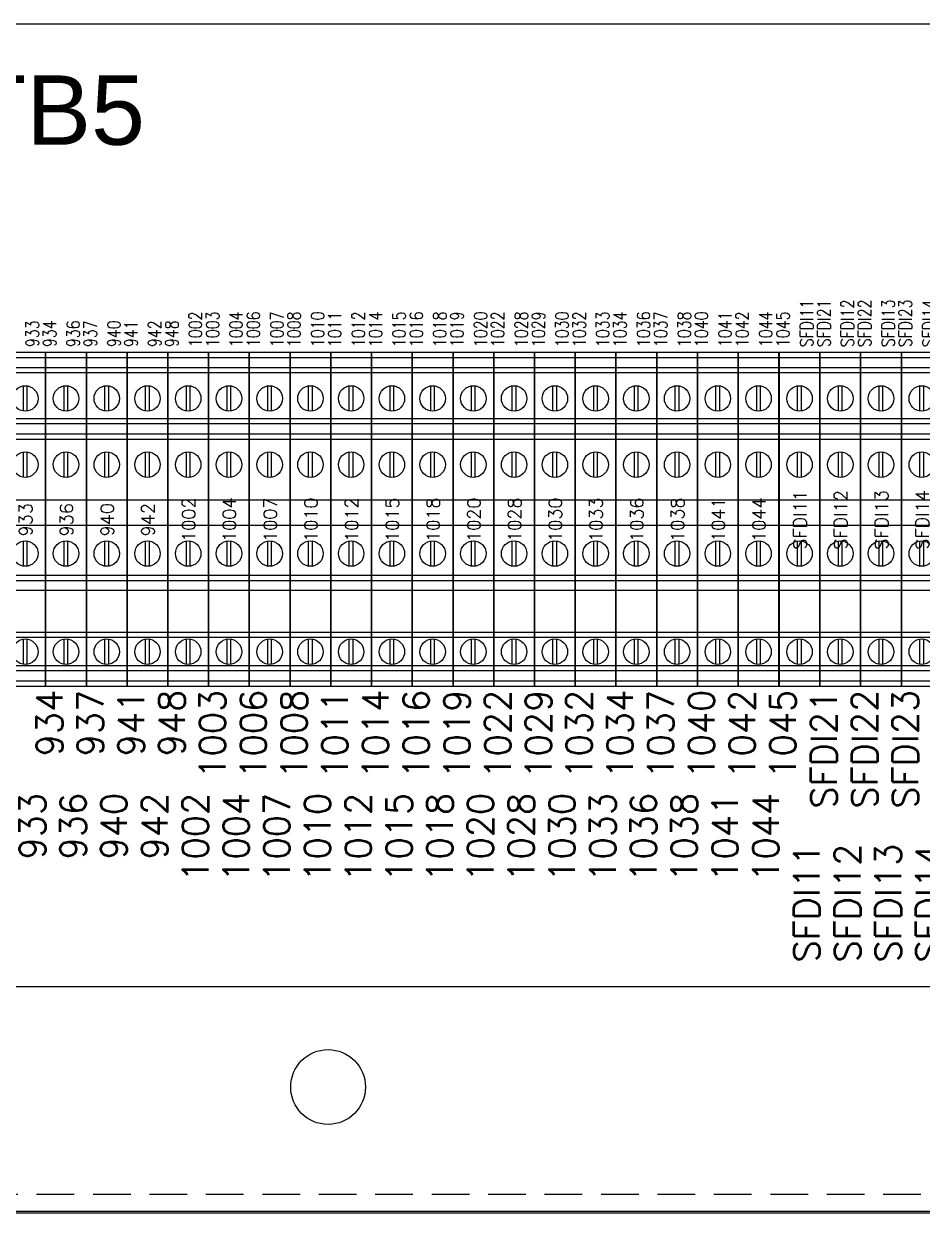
# Model space of a CAD drawing. Header units: inches. Extents: x 0.1 to 89.7, y 0.1 to 57.6.
# Drawn here: x 64.66 to 70.63, y 10.91 to 18.81 of the extents above; entities that cross this region are included whole.
import ezdxf
from ezdxf.enums import TextEntityAlignment as Align

# ---------------------------------------------------------------- set-up
doc = ezdxf.new("R2010")
doc.units = ezdxf.units.IN
doc.header["$MEASUREMENT"] = 0
doc.set_wipeout_variables(frame=1)
doc.linetypes.add('HIDDEN', pattern=[0.375, 0.25, -0.125])
for name, color, linetype in [('02___PRT_ALL_AXES', 7, 'Continuous'), ('DEFAULT_2', 8, 'HIDDEN'), ('PSYMS', 7, 'Continuous'), ('PWIRE', 84, 'Continuous')]:
    doc.layers.add(name, color=color, linetype=linetype)
doc.styles.get("Standard").update_dxf_attribs({"font": 'arial.ttf'})
doc.styles.add('WD', font='romans.shx', dxfattribs={"height": 0.185})

# ---------------------------------------------------------------- blocks, each defined once
blk = doc.blocks.new('HDINFB5B')
blk.add_line((0, -0.75), (29.75, -0.75))
blk = doc.blocks.new('HDIN1085A')
for p, q in [((0, 0.75), (31.25, 0.75)), ((0, -0.75), (31.25, -0.75))]:
    blk.add_line(p, q)
blk = doc.blocks.new('HDINFE72')
for p, q in [((0, 0.69), (29, 0.69)), ((0, 0.49), (29, 0.49)), ((11.2918, 0.125), (11.7082, 0.125)), ((12.2918, 0.125), (12.7082, 0.125)), ((13.2918, 0.125), (13.7082, 0.125)), ((14.2918, 0.125), (14.7082, 0.125)), ((15.2918, 0.125), (15.7082, 0.125)), ((16.2918, 0.125), (16.7082, 0.125)), ((11.2918, -0.125), (11.7082, -0.125)), ((12.2918, -0.125), (12.7082, -0.125)), ((13.2918, -0.125), (13.7082, -0.125)), ((14.2918, -0.125), (14.7082, -0.125)), ((15.2918, -0.125), (15.7082, -0.125)), ((16.2918, -0.125), (16.7082, -0.125)), ((0, -0.49), (29, -0.49)), ((0, -0.69), (29, -0.69))]:
    blk.add_line(p, q)
blk.add_circle((14.5, 0), 0.068)
for centre, major_axis, start_param, end_param in [((11.2918, 0), (-0.1668, 0), -1.570796, 1.570794), ((11.7082, 0), (0.1668, 0), 4.712386, 7.853986), ((12.2918, 0), (-0.1668, 0), -1.570796, 1.570794), ((12.7082, 0), (0.1668, 0), 4.712386, 7.853986), ((13.2918, 0), (-0.1668, 0), -1.570796, 1.570794), ((13.7082, 0), (0.1668, 0), 4.712386, 7.853986), ((14.2918, 0), (-0.1668, 0), -1.570796, 1.570794), ((14.7082, 0), (0.1668, 0), 4.712386, 7.853986), ((15.2918, 0), (-0.1668, 0), -1.570796, 1.570794), ((15.7082, 0), (0.1668, 0), 4.712386, 7.853986), ((16.2918, 0), (-0.1668, 0), -1.570796, 1.570794), ((16.7082, 0), (0.1668, 0), 4.712386, 7.853986)]:
    blk.add_ellipse(centre, major_axis=major_axis, ratio=0.749429, start_param=start_param, end_param=end_param)
for p in [(11.5, 0), (12.5, 0), (13.5, 0), (14.5, 0), (15.5, 0), (16.5, 0)]:
    blk.add_point(p)
at = {"flags": 11}
for p in [(1.5, 0), (14.5, 0), (27.5, 0)]:
    blk.add_attdef('NC', text='', height=0.01, rotation=270, dxfattribs=at).set_placement(p, align=Align.MIDDLE)
blk = doc.blocks.new('wd_default_02terminal')
at = {"style": 'WD', "flags": 1}
for tag, height, p in [('INST', 0.125, (0.0076, 0.4214)), ('LOC', 0.125, (0.0076, 0.2448)), ('P_TAGSTRIP', 0.125, (0.0076, 0.0683)), ('CAT', 0.05, (0.0052, -0.4504)), ('WDBLKNAM', 0.05, (0.0052, -0.5219)), ('FP', 0.05, (0.0052, -0.5934)), ('FPT', 0.05, (0.1463, -0.5934)), ('ASSYCODE', 0.05, (0.0052, -0.6748))]:
    blk.add_attdef(tag, text='', height=height, dxfattribs=at).set_placement(p, align=Align.CENTER)
at = {"style": 'WD', "width": 0.8}
for tag, p in [('WIRENOR', (1.3301, -0.2124)), ('L02WIRENOR', (1.3301, -0.3451))]:
    blk.add_attdef(tag, text='', height=0.1, dxfattribs=at).set_placement(p, align=Align.MIDDLE_LEFT)
at = {"style": 'WD', "flags": 1}
blk.add_attdef('L02PINL', text='', height=0.05, dxfattribs=at).set_placement((-0.882, -0.4415), align=Align.MIDDLE_RIGHT)
blk.add_attdef('L02PINR', text='', height=0.05, dxfattribs=at).set_placement((0.8974, -0.4415), align=Align.MIDDLE_LEFT)
at = {"linetype": 'Continuous'}
blk.add_wipeout([(1.2871, -0.3144), (1.2871, 0), (-1.2871, 0), (-1.2871, -0.3144), (0.1489, -0.3144)], dxfattribs=at)
for p, q in [((-1.2478, -0.3144), (-1.2478, 0)), ((-1.1692, -0.3144), (-1.1692, 0)), ((-1.1299, -0.3144), (-1.1299, 0)), ((-0.9125, -0.3144), (-0.9125, 0)), ((-0.8732, -0.3144), (-0.8732, 0)), ((-0.5498, -0.3144), (-0.5498, 0)), ((-0.4712, 0), (-0.4712, -0.3144)), ((-0.4319, -0.3144), (-0.4319, 0)), ((-0.0476, -0.3144), (-0.0476, 0)), ((0.1489, -0.3144), (0.1489, 0)), ((0.619, 0), (0.619, -0.3144)), ((0.6583, -0.3144), (0.6583, 0)), ((0.7369, -0.3144), (0.7369, 0)), ((0.7762, -0.3144), (0.7762, 0)), ((1.1299, -0.3144), (1.1299, 0)), ((1.1692, -0.3144), (1.1692, 0)), ((1.2478, -0.3144), (1.2478, 0)), ((-1.1181, -0.1427), (-0.9236, -0.1427)), ((-1.1181, -0.1721), (-0.9236, -0.1721)), ((-0.3608, -0.1427), (-0.1666, -0.1427)), ((-0.3608, -0.1721), (-0.1666, -0.1721)), ((0.3254, -0.1427), (0.5199, -0.1427)), ((0.3254, -0.1721), (0.5199, -0.1721)), ((0.8363, -0.1427), (1.0308, -0.1427)), ((0.8363, -0.1721), (1.0308, -0.1721))]:
    blk.add_line(p, q, dxfattribs=at)
blk.add_lwpolyline([(1.2871, -0.3144), (1.2871, 0), (-1.2871, 0), (-1.2871, -0.3144), (0.1489, -0.3144)], close=True, dxfattribs=at)
for centre in [(-1.021, -0.1572), (-0.2637, -0.1572), (0.4225, -0.1572), (0.9334, -0.1572)]:
    blk.add_circle(centre, 0.0983, dxfattribs=at)
at = {"style": 'WD', "width": 0.8}
for tag, p in [('WIRENOL', (-1.3147, -0.2124)), ('L02WIRENOL', (-1.3147, -0.3451))]:
    blk.add_attdef(tag, text='', height=0.1, dxfattribs=at).set_placement(p, align=Align.MIDDLE_RIGHT)
at = {"style": 'WD'}
for tag in ['WIRENO', 'TERM']:
    blk.add_attdef(tag, text='', height=0.1, dxfattribs=at).set_placement((-0.0029, -0.1611), align=Align.MIDDLE_CENTER)
at = {"style": 'WD', "flags": 1}
blk.add_attdef('L01PINL', text='', height=0.05, dxfattribs=at).set_placement((-0.882, -0.3761), align=Align.MIDDLE_RIGHT)
blk.add_attdef('L02TERM', text='', height=0.1, dxfattribs=at).set_placement((0, -0.4091), align=Align.MIDDLE_CENTER)
blk.add_attdef('MFG', text='', height=0.05, dxfattribs=at).set_placement((0.0052, -0.3789), align=Align.CENTER)
blk.add_attdef('L01PINR', text='', height=0.05, dxfattribs=at).set_placement((0.8974, -0.3761), align=Align.MIDDLE_LEFT)

msp = doc.modelspace()

# ---------------------------------------------------------------- linework, layer by layer
at = {"color": 3, "linetype": 'Continuous'}
msp.add_line((82.62105, 10.90789), (53.8691, 10.90789), dxfattribs=at)
at = {"layer": '02___PRT_ALL_AXES', "color": 3, "linetype": 'Continuous'}
msp.add_circle((66.68258, 11.74623), 0.2484, dxfattribs=at)
at = {"layer": 'DEFAULT_2', "color": 8, "linetype": 'HIDDEN'}
msp.add_line((82.62105, 11.03208), (53.8691, 11.03208), dxfattribs=at)

# ---------------------------------------------------------------- block references
at = {"layer": 'PSYMS', "xscale": 0.9935880310615606, "yscale": 0.9935880310615606, "zscale": 0.9935880310615606}
for name, p in [('HDINFB5B', (53.3918, 19.55434)), ('HDINFE72', (53.6402, 15.51789)), ('HDIN1085A', (53.4539, 11.66774))]:
    msp.add_blockref(name, p, dxfattribs=at)

# ---------------------------------------------------------------- texts
at = {"layer": 'PSYMS', "insert": (58.5, 18.46647), "char_height": 0.461257, "attachment_point": 1}
msp.add_mtext_dynamic_manual_height_columns('\\pxqc;TB5', width=12.75, gutter_width=0.99359, heights=[0], dxfattribs=at)

# ---------------------------------------------------------------- next in the draw order: block references
at = {"layer": 'PSYMS'}
ref = msp.add_blockref('wd_default_02terminal', (64.53542, 15.51686), dxfattribs=dict(at, xscale=0.8608270090313358, yscale=0.8608270090313358, zscale=0.8608270090313358, rotation=90))
ref.add_attrib('WIRENO', '933', dxfattribs={"layer": 'PWIRE', "height": 0.086083, "rotation": 90, "style": 'WD'}).set_placement((64.6741, 15.51438), align=Align.MIDDLE_CENTER)
ref.add_attrib('WIRENOL', '933', dxfattribs={"layer": 'PWIRE', "height": 0.172165, "rotation": 90, "style": 'WD'}).set_placement((64.71829, 13.70043), align=Align.MIDDLE_RIGHT)
ref.add_attrib('L02WIRENOL', '934', dxfattribs={"layer": '0', "height": 0.172165, "rotation": 90, "style": 'WD'}).set_placement((64.83252, 14.38517), align=Align.MIDDLE_RIGHT)
ref.add_attrib('WIRENOR', '933', dxfattribs={"layer": 'PWIRE', "height": 0.086083, "rotation": 90, "style": 'WD', "width": 0.8}).set_placement((64.71829, 16.66184), align=Align.MIDDLE_LEFT)
ref.add_attrib('L02WIRENOR', '934', dxfattribs={"layer": '0', "height": 0.086083, "rotation": 90, "style": 'WD', "width": 0.8}).set_placement((64.83252, 16.66184), align=Align.MIDDLE_LEFT)

# ---------------------------------------------------------------- next in the draw order: block references
ref = msp.add_blockref('wd_default_02terminal', (64.80607, 15.51686), dxfattribs=dict(at, xscale=0.8608270090313358, yscale=0.8608270090313358, zscale=0.8608270090313358, rotation=90))
ref.add_attrib('WIRENO', '936', dxfattribs={"layer": 'PWIRE', "height": 0.086083, "rotation": 90, "style": 'WD'}).set_placement((64.94474, 15.51438), align=Align.MIDDLE_CENTER)
ref.add_attrib('WIRENOL', '936', dxfattribs={"layer": 'PWIRE', "height": 0.172165, "rotation": 90, "style": 'WD'}).set_placement((64.98893, 13.70043), align=Align.MIDDLE_RIGHT)
ref.add_attrib('L02WIRENOL', '937', dxfattribs={"layer": '0', "height": 0.172165, "rotation": 90, "style": 'WD'}).set_placement((65.10317, 14.38517), align=Align.MIDDLE_RIGHT)
ref.add_attrib('WIRENOR', '936', dxfattribs={"layer": 'PWIRE', "height": 0.086083, "rotation": 90, "style": 'WD', "width": 0.8}).set_placement((64.98893, 16.66184), align=Align.MIDDLE_LEFT)
ref.add_attrib('L02WIRENOR', '937', dxfattribs={"layer": '0', "height": 0.086083, "rotation": 90, "style": 'WD', "width": 0.8}).set_placement((65.10317, 16.66184), align=Align.MIDDLE_LEFT)

# ---------------------------------------------------------------- next in the draw order: block references
ref = msp.add_blockref('wd_default_02terminal', (65.07671, 15.51686), dxfattribs=dict(at, xscale=0.8608270090313358, yscale=0.8608270090313358, zscale=0.8608270090313358, rotation=90))
ref.add_attrib('WIRENO', '940', dxfattribs={"layer": 'PWIRE', "height": 0.086083, "rotation": 90, "style": 'WD'}).set_placement((65.21539, 15.51438), align=Align.MIDDLE_CENTER)
ref.add_attrib('WIRENOL', '940', dxfattribs={"layer": 'PWIRE', "height": 0.172165, "rotation": 90, "style": 'WD'}).set_placement((65.25958, 13.70043), align=Align.MIDDLE_RIGHT)
ref.add_attrib('L02WIRENOL', '941', dxfattribs={"layer": '0', "height": 0.172165, "rotation": 90, "style": 'WD'}).set_placement((65.37381, 14.38517), align=Align.MIDDLE_RIGHT)
ref.add_attrib('WIRENOR', '940', dxfattribs={"layer": 'PWIRE', "height": 0.086083, "rotation": 90, "style": 'WD', "width": 0.8}).set_placement((65.25958, 16.66184), align=Align.MIDDLE_LEFT)
ref.add_attrib('L02WIRENOR', '941', dxfattribs={"layer": '0', "height": 0.086083, "rotation": 90, "style": 'WD', "width": 0.8}).set_placement((65.37381, 16.66184), align=Align.MIDDLE_LEFT)

# ---------------------------------------------------------------- next in the draw order: block references
ref = msp.add_blockref('wd_default_02terminal', (65.34736, 15.51686), dxfattribs=dict(at, xscale=0.8608270090313358, yscale=0.8608270090313358, zscale=0.8608270090313358, rotation=90))
ref.add_attrib('WIRENO', '942', dxfattribs={"layer": 'PWIRE', "height": 0.086083, "rotation": 90, "style": 'WD'}).set_placement((65.48603, 15.51438), align=Align.MIDDLE_CENTER)
ref.add_attrib('WIRENOL', '942', dxfattribs={"layer": 'PWIRE', "height": 0.172165, "rotation": 90, "style": 'WD'}).set_placement((65.53022, 13.70043), align=Align.MIDDLE_RIGHT)
ref.add_attrib('L02WIRENOL', '948', dxfattribs={"layer": '0', "height": 0.172165, "rotation": 90, "style": 'WD'}).set_placement((65.64445, 14.38517), align=Align.MIDDLE_RIGHT)
ref.add_attrib('WIRENOR', '942', dxfattribs={"layer": 'PWIRE', "height": 0.086083, "rotation": 90, "style": 'WD', "width": 0.8}).set_placement((65.53022, 16.66184), align=Align.MIDDLE_LEFT)
ref.add_attrib('L02WIRENOR', '948', dxfattribs={"layer": '0', "height": 0.086083, "rotation": 90, "style": 'WD', "width": 0.8}).set_placement((65.64445, 16.66184), align=Align.MIDDLE_LEFT)

# ---------------------------------------------------------------- next in the draw order: block references
ref = msp.add_blockref('wd_default_02terminal', (65.618, 15.51686), dxfattribs=dict(at, xscale=0.8608270090313358, yscale=0.8608270090313358, zscale=0.8608270090313358, rotation=90))
ref.add_attrib('WIRENO', '1002', dxfattribs={"layer": 'PWIRE', "height": 0.086083, "rotation": 90, "style": 'WD'}).set_placement((65.75667, 15.51438), align=Align.MIDDLE_CENTER)
ref.add_attrib('WIRENOL', '1002', dxfattribs={"layer": 'PWIRE', "height": 0.172165, "rotation": 90, "style": 'WD'}).set_placement((65.80087, 13.70043), align=Align.MIDDLE_RIGHT)
ref.add_attrib('L02WIRENOL', '1003', dxfattribs={"layer": '0', "height": 0.172165, "rotation": 90, "style": 'WD'}).set_placement((65.9151, 14.38517), align=Align.MIDDLE_RIGHT)
ref.add_attrib('WIRENOR', '1002', dxfattribs={"layer": 'PWIRE', "height": 0.086083, "rotation": 90, "style": 'WD', "width": 0.8}).set_placement((65.80087, 16.66184), align=Align.MIDDLE_LEFT)
ref.add_attrib('L02WIRENOR', '1003', dxfattribs={"layer": '0', "height": 0.086083, "rotation": 90, "style": 'WD', "width": 0.8}).set_placement((65.9151, 16.66184), align=Align.MIDDLE_LEFT)

# ---------------------------------------------------------------- next in the draw order: block references
ref = msp.add_blockref('wd_default_02terminal', (65.88864, 15.51686), dxfattribs=dict(at, xscale=0.8608270090313358, yscale=0.8608270090313358, zscale=0.8608270090313358, rotation=90))
ref.add_attrib('WIRENO', '1004', dxfattribs={"layer": 'PWIRE', "height": 0.086083, "rotation": 90, "style": 'WD'}).set_placement((66.02732, 15.51438), align=Align.MIDDLE_CENTER)
ref.add_attrib('WIRENOL', '1004', dxfattribs={"layer": 'PWIRE', "height": 0.172165, "rotation": 90, "style": 'WD'}).set_placement((66.07151, 13.70043), align=Align.MIDDLE_RIGHT)
ref.add_attrib('L02WIRENOL', '1006', dxfattribs={"layer": '0', "height": 0.172165, "rotation": 90, "style": 'WD'}).set_placement((66.18574, 14.38517), align=Align.MIDDLE_RIGHT)
ref.add_attrib('WIRENOR', '1004', dxfattribs={"layer": 'PWIRE', "height": 0.086083, "rotation": 90, "style": 'WD', "width": 0.8}).set_placement((66.07151, 16.66184), align=Align.MIDDLE_LEFT)
ref.add_attrib('L02WIRENOR', '1006', dxfattribs={"layer": '0', "height": 0.086083, "rotation": 90, "style": 'WD', "width": 0.8}).set_placement((66.18574, 16.66184), align=Align.MIDDLE_LEFT)

# ---------------------------------------------------------------- next in the draw order: block references
ref = msp.add_blockref('wd_default_02terminal', (66.15929, 15.51686), dxfattribs=dict(at, xscale=0.8608270090313358, yscale=0.8608270090313358, zscale=0.8608270090313358, rotation=90))
ref.add_attrib('WIRENO', '1007', dxfattribs={"layer": 'PWIRE', "height": 0.086083, "rotation": 90, "style": 'WD'}).set_placement((66.29796, 15.51438), align=Align.MIDDLE_CENTER)
ref.add_attrib('WIRENOL', '1007', dxfattribs={"layer": 'PWIRE', "height": 0.172165, "rotation": 90, "style": 'WD'}).set_placement((66.34215, 13.70043), align=Align.MIDDLE_RIGHT)
ref.add_attrib('L02WIRENOL', '1008', dxfattribs={"layer": '0', "height": 0.172165, "rotation": 90, "style": 'WD'}).set_placement((66.45639, 14.38517), align=Align.MIDDLE_RIGHT)
ref.add_attrib('WIRENOR', '1007', dxfattribs={"layer": 'PWIRE', "height": 0.086083, "rotation": 90, "style": 'WD', "width": 0.8}).set_placement((66.34215, 16.66184), align=Align.MIDDLE_LEFT)
ref.add_attrib('L02WIRENOR', '1008', dxfattribs={"layer": '0', "height": 0.086083, "rotation": 90, "style": 'WD', "width": 0.8}).set_placement((66.45639, 16.66184), align=Align.MIDDLE_LEFT)

# ---------------------------------------------------------------- next in the draw order: block references
ref = msp.add_blockref('wd_default_02terminal', (66.42993, 15.51686), dxfattribs=dict(at, xscale=0.8608270090313358, yscale=0.8608270090313358, zscale=0.8608270090313358, rotation=90))
ref.add_attrib('WIRENO', '1010', dxfattribs={"layer": 'PWIRE', "height": 0.086083, "rotation": 90, "style": 'WD'}).set_placement((66.56861, 15.51438), align=Align.MIDDLE_CENTER)
ref.add_attrib('WIRENOL', '1010', dxfattribs={"layer": 'PWIRE', "height": 0.172165, "rotation": 90, "style": 'WD'}).set_placement((66.6128, 13.70043), align=Align.MIDDLE_RIGHT)
ref.add_attrib('L02WIRENOL', '1011', dxfattribs={"layer": '0', "height": 0.172165, "rotation": 90, "style": 'WD'}).set_placement((66.72703, 14.38517), align=Align.MIDDLE_RIGHT)
ref.add_attrib('WIRENOR', '1010', dxfattribs={"layer": 'PWIRE', "height": 0.086083, "rotation": 90, "style": 'WD', "width": 0.8}).set_placement((66.6128, 16.66184), align=Align.MIDDLE_LEFT)
ref.add_attrib('L02WIRENOR', '1011', dxfattribs={"layer": '0', "height": 0.086083, "rotation": 90, "style": 'WD', "width": 0.8}).set_placement((66.72703, 16.66184), align=Align.MIDDLE_LEFT)

# ---------------------------------------------------------------- next in the draw order: block references
ref = msp.add_blockref('wd_default_02terminal', (66.70058, 15.51686), dxfattribs=dict(at, xscale=0.8608270090313358, yscale=0.8608270090313358, zscale=0.8608270090313358, rotation=90))
ref.add_attrib('WIRENO', '1012', dxfattribs={"layer": 'PWIRE', "height": 0.086083, "rotation": 90, "style": 'WD'}).set_placement((66.83925, 15.51438), align=Align.MIDDLE_CENTER)
ref.add_attrib('WIRENOL', '1012', dxfattribs={"layer": 'PWIRE', "height": 0.172165, "rotation": 90, "style": 'WD'}).set_placement((66.88344, 13.70043), align=Align.MIDDLE_RIGHT)
ref.add_attrib('L02WIRENOL', '1014', dxfattribs={"layer": '0', "height": 0.172165, "rotation": 90, "style": 'WD'}).set_placement((66.99767, 14.38517), align=Align.MIDDLE_RIGHT)
ref.add_attrib('WIRENOR', '1012', dxfattribs={"layer": 'PWIRE', "height": 0.086083, "rotation": 90, "style": 'WD', "width": 0.8}).set_placement((66.88344, 16.66184), align=Align.MIDDLE_LEFT)
ref.add_attrib('L02WIRENOR', '1014', dxfattribs={"layer": '0', "height": 0.086083, "rotation": 90, "style": 'WD', "width": 0.8}).set_placement((66.99767, 16.66184), align=Align.MIDDLE_LEFT)

# ---------------------------------------------------------------- next in the draw order: block references
ref = msp.add_blockref('wd_default_02terminal', (66.97122, 15.51686), dxfattribs=dict(at, xscale=0.8608270090313358, yscale=0.8608270090313358, zscale=0.8608270090313358, rotation=90))
ref.add_attrib('WIRENO', '1015', dxfattribs={"layer": 'PWIRE', "height": 0.086083, "rotation": 90, "style": 'WD'}).set_placement((67.1099, 15.51438), align=Align.MIDDLE_CENTER)
ref.add_attrib('WIRENOL', '1015', dxfattribs={"layer": 'PWIRE', "height": 0.172165, "rotation": 90, "style": 'WD'}).set_placement((67.15409, 13.70043), align=Align.MIDDLE_RIGHT)
ref.add_attrib('L02WIRENOL', '1016', dxfattribs={"layer": '0', "height": 0.172165, "rotation": 90, "style": 'WD'}).set_placement((67.26832, 14.38517), align=Align.MIDDLE_RIGHT)
ref.add_attrib('WIRENOR', '1015', dxfattribs={"layer": 'PWIRE', "height": 0.086083, "rotation": 90, "style": 'WD', "width": 0.8}).set_placement((67.15409, 16.66184), align=Align.MIDDLE_LEFT)
ref.add_attrib('L02WIRENOR', '1016', dxfattribs={"layer": '0', "height": 0.086083, "rotation": 90, "style": 'WD', "width": 0.8}).set_placement((67.26832, 16.66184), align=Align.MIDDLE_LEFT)

# ---------------------------------------------------------------- next in the draw order: block references
ref = msp.add_blockref('wd_default_02terminal', (67.24186, 15.51686), dxfattribs=dict(at, xscale=0.8608270090313358, yscale=0.8608270090313358, zscale=0.8608270090313358, rotation=90))
ref.add_attrib('WIRENO', '1018', dxfattribs={"layer": 'PWIRE', "height": 0.086083, "rotation": 90, "style": 'WD'}).set_placement((67.38054, 15.51438), align=Align.MIDDLE_CENTER)
ref.add_attrib('WIRENOL', '1018', dxfattribs={"layer": 'PWIRE', "height": 0.172165, "rotation": 90, "style": 'WD'}).set_placement((67.42473, 13.70043), align=Align.MIDDLE_RIGHT)
ref.add_attrib('L02WIRENOL', '1019', dxfattribs={"layer": '0', "height": 0.172165, "rotation": 90, "style": 'WD'}).set_placement((67.53896, 14.38517), align=Align.MIDDLE_RIGHT)
ref.add_attrib('WIRENOR', '1018', dxfattribs={"layer": 'PWIRE', "height": 0.086083, "rotation": 90, "style": 'WD', "width": 0.8}).set_placement((67.42473, 16.66184), align=Align.MIDDLE_LEFT)
ref.add_attrib('L02WIRENOR', '1019', dxfattribs={"layer": '0', "height": 0.086083, "rotation": 90, "style": 'WD', "width": 0.8}).set_placement((67.53896, 16.66184), align=Align.MIDDLE_LEFT)

# ---------------------------------------------------------------- next in the draw order: block references
ref = msp.add_blockref('wd_default_02terminal', (67.51251, 15.51686), dxfattribs=dict(at, xscale=0.8608270090313358, yscale=0.8608270090313358, zscale=0.8608270090313358, rotation=90))
ref.add_attrib('WIRENO', '1020', dxfattribs={"layer": 'PWIRE', "height": 0.086083, "rotation": 90, "style": 'WD'}).set_placement((67.65118, 15.51438), align=Align.MIDDLE_CENTER)
ref.add_attrib('WIRENOL', '1020', dxfattribs={"layer": 'PWIRE', "height": 0.172165, "rotation": 90, "style": 'WD'}).set_placement((67.69537, 13.70043), align=Align.MIDDLE_RIGHT)
ref.add_attrib('L02WIRENOL', '1022', dxfattribs={"layer": '0', "height": 0.172165, "rotation": 90, "style": 'WD'}).set_placement((67.80961, 14.38517), align=Align.MIDDLE_RIGHT)
ref.add_attrib('WIRENOR', '1020', dxfattribs={"layer": 'PWIRE', "height": 0.086083, "rotation": 90, "style": 'WD', "width": 0.8}).set_placement((67.69537, 16.66184), align=Align.MIDDLE_LEFT)
ref.add_attrib('L02WIRENOR', '1022', dxfattribs={"layer": '0', "height": 0.086083, "rotation": 90, "style": 'WD', "width": 0.8}).set_placement((67.80961, 16.66184), align=Align.MIDDLE_LEFT)

# ---------------------------------------------------------------- next in the draw order: block references
ref = msp.add_blockref('wd_default_02terminal', (67.78315, 15.51686), dxfattribs=dict(at, xscale=0.8608270090313358, yscale=0.8608270090313358, zscale=0.8608270090313358, rotation=90))
ref.add_attrib('WIRENO', '1028', dxfattribs={"layer": 'PWIRE', "height": 0.086083, "rotation": 90, "style": 'WD'}).set_placement((67.92183, 15.51438), align=Align.MIDDLE_CENTER)
ref.add_attrib('WIRENOL', '1028', dxfattribs={"layer": 'PWIRE', "height": 0.172165, "rotation": 90, "style": 'WD'}).set_placement((67.96602, 13.70043), align=Align.MIDDLE_RIGHT)
ref.add_attrib('L02WIRENOL', '1029', dxfattribs={"layer": '0', "height": 0.172165, "rotation": 90, "style": 'WD'}).set_placement((68.08025, 14.38517), align=Align.MIDDLE_RIGHT)
ref.add_attrib('WIRENOR', '1028', dxfattribs={"layer": 'PWIRE', "height": 0.086083, "rotation": 90, "style": 'WD', "width": 0.8}).set_placement((67.96602, 16.66184), align=Align.MIDDLE_LEFT)
ref.add_attrib('L02WIRENOR', '1029', dxfattribs={"layer": '0', "height": 0.086083, "rotation": 90, "style": 'WD', "width": 0.8}).set_placement((68.08025, 16.66184), align=Align.MIDDLE_LEFT)

# ---------------------------------------------------------------- next in the draw order: block references
ref = msp.add_blockref('wd_default_02terminal', (68.0538, 15.51686), dxfattribs=dict(at, xscale=0.8608270090313358, yscale=0.8608270090313358, zscale=0.8608270090313358, rotation=90))
ref.add_attrib('WIRENO', '1030', dxfattribs={"layer": 'PWIRE', "height": 0.086083, "rotation": 90, "style": 'WD'}).set_placement((68.19247, 15.51438), align=Align.MIDDLE_CENTER)
ref.add_attrib('WIRENOL', '1030', dxfattribs={"layer": 'PWIRE', "height": 0.172165, "rotation": 90, "style": 'WD'}).set_placement((68.23666, 13.70043), align=Align.MIDDLE_RIGHT)
ref.add_attrib('L02WIRENOL', '1032', dxfattribs={"layer": '0', "height": 0.172165, "rotation": 90, "style": 'WD'}).set_placement((68.35089, 14.38517), align=Align.MIDDLE_RIGHT)
ref.add_attrib('WIRENOR', '1030', dxfattribs={"layer": 'PWIRE', "height": 0.086083, "rotation": 90, "style": 'WD', "width": 0.8}).set_placement((68.23666, 16.66184), align=Align.MIDDLE_LEFT)
ref.add_attrib('L02WIRENOR', '1032', dxfattribs={"layer": '0', "height": 0.086083, "rotation": 90, "style": 'WD', "width": 0.8}).set_placement((68.35089, 16.66184), align=Align.MIDDLE_LEFT)

# ---------------------------------------------------------------- next in the draw order: block references
ref = msp.add_blockref('wd_default_02terminal', (68.32444, 15.51686), dxfattribs=dict(at, xscale=0.8608270090313358, yscale=0.8608270090313358, zscale=0.8608270090313358, rotation=90))
ref.add_attrib('WIRENO', '1033', dxfattribs={"layer": 'PWIRE', "height": 0.086083, "rotation": 90, "style": 'WD'}).set_placement((68.46312, 15.51438), align=Align.MIDDLE_CENTER)
ref.add_attrib('WIRENOL', '1033', dxfattribs={"layer": 'PWIRE', "height": 0.172165, "rotation": 90, "style": 'WD'}).set_placement((68.50731, 13.70043), align=Align.MIDDLE_RIGHT)
ref.add_attrib('L02WIRENOL', '1034', dxfattribs={"layer": '0', "height": 0.172165, "rotation": 90, "style": 'WD'}).set_placement((68.62154, 14.38517), align=Align.MIDDLE_RIGHT)
ref.add_attrib('WIRENOR', '1033', dxfattribs={"layer": 'PWIRE', "height": 0.086083, "rotation": 90, "style": 'WD', "width": 0.8}).set_placement((68.50731, 16.66184), align=Align.MIDDLE_LEFT)
ref.add_attrib('L02WIRENOR', '1034', dxfattribs={"layer": '0', "height": 0.086083, "rotation": 90, "style": 'WD', "width": 0.8}).set_placement((68.62154, 16.66184), align=Align.MIDDLE_LEFT)

# ---------------------------------------------------------------- next in the draw order: block references
ref = msp.add_blockref('wd_default_02terminal', (68.59508, 15.51686), dxfattribs=dict(at, xscale=0.8608270090313358, yscale=0.8608270090313358, zscale=0.8608270090313358, rotation=90))
ref.add_attrib('WIRENO', '1036', dxfattribs={"layer": 'PWIRE', "height": 0.086083, "rotation": 90, "style": 'WD'}).set_placement((68.73376, 15.51438), align=Align.MIDDLE_CENTER)
ref.add_attrib('WIRENOL', '1036', dxfattribs={"layer": 'PWIRE', "height": 0.172165, "rotation": 90, "style": 'WD'}).set_placement((68.77795, 13.70043), align=Align.MIDDLE_RIGHT)
ref.add_attrib('L02WIRENOL', '1037', dxfattribs={"layer": '0', "height": 0.172165, "rotation": 90, "style": 'WD'}).set_placement((68.89218, 14.38517), align=Align.MIDDLE_RIGHT)
ref.add_attrib('WIRENOR', '1036', dxfattribs={"layer": 'PWIRE', "height": 0.086083, "rotation": 90, "style": 'WD', "width": 0.8}).set_placement((68.77795, 16.66184), align=Align.MIDDLE_LEFT)
ref.add_attrib('L02WIRENOR', '1037', dxfattribs={"layer": '0', "height": 0.086083, "rotation": 90, "style": 'WD', "width": 0.8}).set_placement((68.89218, 16.66184), align=Align.MIDDLE_LEFT)

# ---------------------------------------------------------------- next in the draw order: block references
ref = msp.add_blockref('wd_default_02terminal', (68.86573, 15.51686), dxfattribs=dict(at, xscale=0.8608270090313358, yscale=0.8608270090313358, zscale=0.8608270090313358, rotation=90))
ref.add_attrib('WIRENO', '1038', dxfattribs={"layer": 'PWIRE', "height": 0.086083, "rotation": 90, "style": 'WD'}).set_placement((69.0044, 15.51438), align=Align.MIDDLE_CENTER)
ref.add_attrib('WIRENOL', '1038', dxfattribs={"layer": 'PWIRE', "height": 0.172165, "rotation": 90, "style": 'WD'}).set_placement((69.04859, 13.70043), align=Align.MIDDLE_RIGHT)
ref.add_attrib('L02WIRENOL', '1040', dxfattribs={"layer": '0', "height": 0.172165, "rotation": 90, "style": 'WD'}).set_placement((69.16283, 14.38517), align=Align.MIDDLE_RIGHT)
ref.add_attrib('WIRENOR', '1038', dxfattribs={"layer": 'PWIRE', "height": 0.086083, "rotation": 90, "style": 'WD', "width": 0.8}).set_placement((69.04859, 16.66184), align=Align.MIDDLE_LEFT)
ref.add_attrib('L02WIRENOR', '1040', dxfattribs={"layer": '0', "height": 0.086083, "rotation": 90, "style": 'WD', "width": 0.8}).set_placement((69.16283, 16.66184), align=Align.MIDDLE_LEFT)

# ---------------------------------------------------------------- next in the draw order: block references
ref = msp.add_blockref('wd_default_02terminal', (69.13637, 15.51686), dxfattribs=dict(at, xscale=0.8608270090313358, yscale=0.8608270090313358, zscale=0.8608270090313358, rotation=90))
ref.add_attrib('WIRENO', '1041', dxfattribs={"layer": 'PWIRE', "height": 0.086083, "rotation": 90, "style": 'WD'}).set_placement((69.27505, 15.51438), align=Align.MIDDLE_CENTER)
ref.add_attrib('WIRENOL', '1041', dxfattribs={"layer": 'PWIRE', "height": 0.172165, "rotation": 90, "style": 'WD'}).set_placement((69.31924, 13.70043), align=Align.MIDDLE_RIGHT)
ref.add_attrib('L02WIRENOL', '1042', dxfattribs={"layer": '0', "height": 0.172165, "rotation": 90, "style": 'WD'}).set_placement((69.43347, 14.38517), align=Align.MIDDLE_RIGHT)
ref.add_attrib('WIRENOR', '1041', dxfattribs={"layer": 'PWIRE', "height": 0.086083, "rotation": 90, "style": 'WD', "width": 0.8}).set_placement((69.31924, 16.66184), align=Align.MIDDLE_LEFT)
ref.add_attrib('L02WIRENOR', '1042', dxfattribs={"layer": '0', "height": 0.086083, "rotation": 90, "style": 'WD', "width": 0.8}).set_placement((69.43347, 16.66184), align=Align.MIDDLE_LEFT)

# ---------------------------------------------------------------- next in the draw order: block references
ref = msp.add_blockref('wd_default_02terminal', (69.40702, 15.51686), dxfattribs=dict(at, xscale=0.8608270090313358, yscale=0.8608270090313358, zscale=0.8608270090313358, rotation=90))
ref.add_attrib('WIRENO', '1044', dxfattribs={"layer": 'PWIRE', "height": 0.086083, "rotation": 90, "style": 'WD'}).set_placement((69.54569, 15.51438), align=Align.MIDDLE_CENTER)
ref.add_attrib('WIRENOL', '1044', dxfattribs={"layer": 'PWIRE', "height": 0.172165, "rotation": 90, "style": 'WD'}).set_placement((69.58988, 13.70043), align=Align.MIDDLE_RIGHT)
ref.add_attrib('L02WIRENOL', '1045', dxfattribs={"layer": '0', "height": 0.172165, "rotation": 90, "style": 'WD'}).set_placement((69.70411, 14.38517), align=Align.MIDDLE_RIGHT)
ref.add_attrib('WIRENOR', '1044', dxfattribs={"layer": 'PWIRE', "height": 0.086083, "rotation": 90, "style": 'WD', "width": 0.8}).set_placement((69.58988, 16.66184), align=Align.MIDDLE_LEFT)
ref.add_attrib('L02WIRENOR', '1045', dxfattribs={"layer": '0', "height": 0.086083, "rotation": 90, "style": 'WD', "width": 0.8}).set_placement((69.70411, 16.66184), align=Align.MIDDLE_LEFT)

# ---------------------------------------------------------------- next in the draw order: block references
ref = msp.add_blockref('wd_default_02terminal', (69.6793, 15.51686), dxfattribs=dict(at, xscale=0.8608270090313358, yscale=0.8608270090313358, zscale=0.8608270090313358, rotation=90))
ref.add_attrib('WIRENO', 'SFDI11', dxfattribs={"layer": 'PWIRE', "height": 0.086083, "rotation": 90, "style": 'WD'}).set_placement((69.81797, 15.51438), align=Align.MIDDLE_CENTER)
ref.add_attrib('WIRENOL', 'SFDI11', dxfattribs={"layer": 'PWIRE', "height": 0.172165, "rotation": 90, "style": 'WD'}).set_placement((69.86216, 13.36294), align=Align.MIDDLE_RIGHT)
ref.add_attrib('L02WIRENOL', 'SFDI21', dxfattribs={"layer": '0', "height": 0.172165, "rotation": 90, "style": 'WD'}).set_placement((69.97639, 14.38517), align=Align.MIDDLE_RIGHT)
ref.add_attrib('WIRENOR', 'SFDI11', dxfattribs={"layer": 'PWIRE', "height": 0.086083, "rotation": 90, "style": 'WD', "width": 0.8}).set_placement((69.86216, 16.66184), align=Align.MIDDLE_LEFT)
ref.add_attrib('L02WIRENOR', 'SFDI21', dxfattribs={"layer": '0', "height": 0.086083, "rotation": 90, "style": 'WD', "width": 0.8}).set_placement((69.97639, 16.66184), align=Align.MIDDLE_LEFT)

# ---------------------------------------------------------------- next in the draw order: block references
ref = msp.add_blockref('wd_default_02terminal', (69.94994, 15.51686), dxfattribs=dict(at, xscale=0.8608270090313358, yscale=0.8608270090313358, zscale=0.8608270090313358, rotation=90))
ref.add_attrib('WIRENO', 'SFDI12', dxfattribs={"layer": 'PWIRE', "height": 0.086083, "rotation": 90, "style": 'WD'}).set_placement((70.08861, 15.51438), align=Align.MIDDLE_CENTER)
ref.add_attrib('WIRENOL', 'SFDI12', dxfattribs={"layer": 'PWIRE', "height": 0.172165, "rotation": 90, "style": 'WD'}).set_placement((70.13281, 13.36294), align=Align.MIDDLE_RIGHT)
ref.add_attrib('L02WIRENOL', 'SFDI22', dxfattribs={"layer": '0', "height": 0.172165, "rotation": 90, "style": 'WD'}).set_placement((70.24704, 14.38517), align=Align.MIDDLE_RIGHT)
ref.add_attrib('WIRENOR', 'SFDI12', dxfattribs={"layer": 'PWIRE', "height": 0.086083, "rotation": 90, "style": 'WD', "width": 0.8}).set_placement((70.13281, 16.66184), align=Align.MIDDLE_LEFT)
ref.add_attrib('L02WIRENOR', 'SFDI22', dxfattribs={"layer": '0', "height": 0.086083, "rotation": 90, "style": 'WD', "width": 0.8}).set_placement((70.24704, 16.66184), align=Align.MIDDLE_LEFT)

# ---------------------------------------------------------------- next in the draw order: block references
ref = msp.add_blockref('wd_default_02terminal', (70.22058, 15.51686), dxfattribs=dict(at, xscale=0.8608270090313358, yscale=0.8608270090313358, zscale=0.8608270090313358, rotation=90))
ref.add_attrib('WIRENO', 'SFDI13', dxfattribs={"layer": 'PWIRE', "height": 0.086083, "rotation": 90, "style": 'WD'}).set_placement((70.35926, 15.51438), align=Align.MIDDLE_CENTER)
ref.add_attrib('WIRENOL', 'SFDI13', dxfattribs={"layer": 'PWIRE', "height": 0.172165, "rotation": 90, "style": 'WD'}).set_placement((70.40345, 13.36294), align=Align.MIDDLE_RIGHT)
ref.add_attrib('L02WIRENOL', 'SFDI23', dxfattribs={"layer": '0', "height": 0.172165, "rotation": 90, "style": 'WD'}).set_placement((70.51768, 14.38517), align=Align.MIDDLE_RIGHT)
ref.add_attrib('WIRENOR', 'SFDI13', dxfattribs={"layer": 'PWIRE', "height": 0.086083, "rotation": 90, "style": 'WD', "width": 0.8}).set_placement((70.40345, 16.66184), align=Align.MIDDLE_LEFT)
ref.add_attrib('L02WIRENOR', 'SFDI23', dxfattribs={"layer": '0', "height": 0.086083, "rotation": 90, "style": 'WD', "width": 0.8}).set_placement((70.51768, 16.66184), align=Align.MIDDLE_LEFT)

# ---------------------------------------------------------------- next in the draw order: block references
ref = msp.add_blockref('wd_default_02terminal', (70.49123, 15.51686), dxfattribs=dict(at, xscale=0.8608270090313358, yscale=0.8608270090313358, zscale=0.8608270090313358, rotation=90))
ref.add_attrib('WIRENO', 'SFDI14', dxfattribs={"layer": 'PWIRE', "height": 0.086083, "rotation": 90, "style": 'WD'}).set_placement((70.6299, 15.51438), align=Align.MIDDLE_CENTER)
ref.add_attrib('WIRENOL', 'SFDI14', dxfattribs={"layer": 'PWIRE', "height": 0.172165, "rotation": 90, "style": 'WD'}).set_placement((70.67409, 13.36294), align=Align.MIDDLE_RIGHT)
ref.add_attrib('L02WIRENOL', 'SFDI24', dxfattribs={"layer": '0', "height": 0.172165, "rotation": 90, "style": 'WD'}).set_placement((70.78833, 14.38517), align=Align.MIDDLE_RIGHT)
ref.add_attrib('WIRENOR', 'SFDI14', dxfattribs={"layer": 'PWIRE', "height": 0.086083, "rotation": 90, "style": 'WD', "width": 0.8}).set_placement((70.67409, 16.66184), align=Align.MIDDLE_LEFT)
ref.add_attrib('L02WIRENOR', 'SFDI24', dxfattribs={"layer": '0', "height": 0.086083, "rotation": 90, "style": 'WD', "width": 0.8}).set_placement((70.78833, 16.66184), align=Align.MIDDLE_LEFT)

doc.saveas('drawing.dxf')
